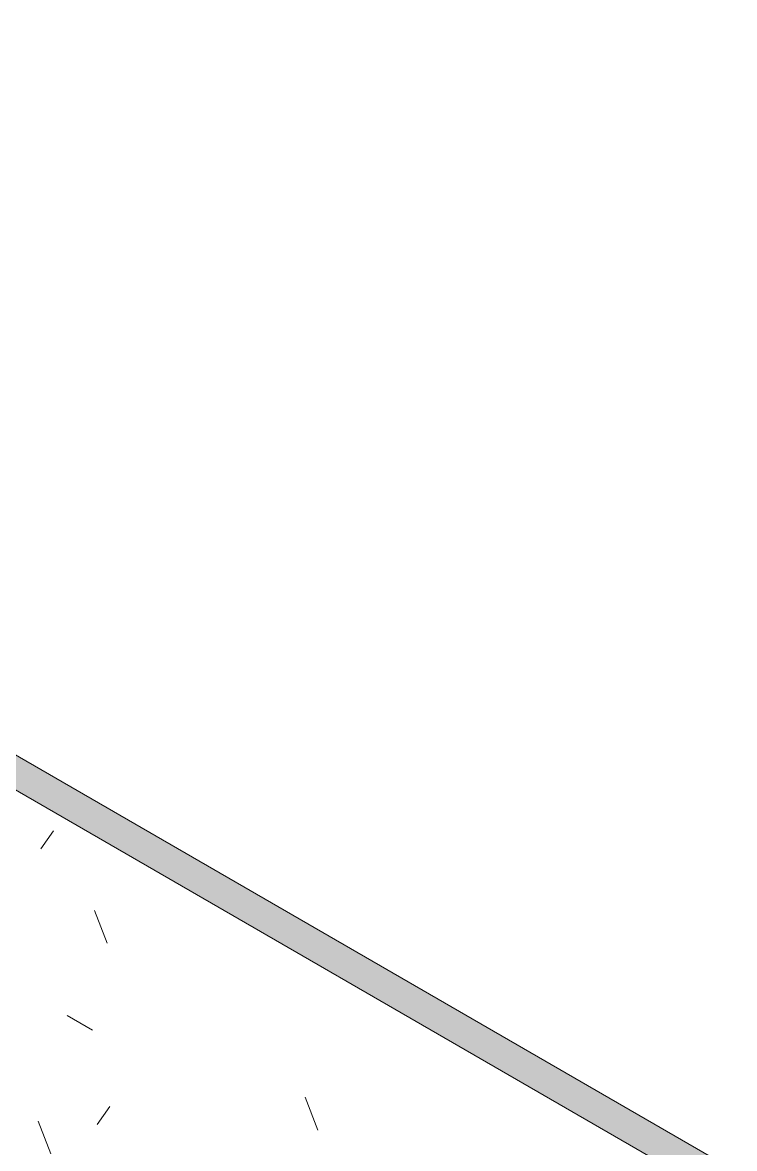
# Model space of a CAD drawing. Header units: millimetres. Extents: x -8593 to 4290, y -4897 to 11072.
# Drawn here: x -5602.6 to -5436.6, y 9973.6 to 10235.9 of the extents above; entities that cross this region are included whole.
import ezdxf

# ---------------------------------------------------------------- set-up
doc = ezdxf.new("R2010")
doc.units = ezdxf.units.MM
doc.layers.add('I-FURN', color=30, linetype='Continuous', lineweight=9)

msp = doc.modelspace()

# ---------------------------------------------------------------- hatches: boundary and pattern name
at = {"layer": 'I-FURN'}
h = msp.add_hatch(dxfattribs=at)
h.set_pattern_fill('FP_8', color=256, style=0, pattern_type=2)
h.set_pattern_definition([(0, (-6795.318, 7945.46), (203.2, 29.329), [8.382, -144.018, 8.382, -144.018, -812.8]), (0, (-6795.318, 7945.46), (203.2, 29.329), [-304.8, 8.382, -296.418, 8.382, -144.018, -355.6]), (0, (-6795.318, 7945.46), (203.2, 29.329), [-762, 8.382, -93.218, 8.382, -245.618]), (135, (-6719.12, 7960.126), (-145.594, 86.93524), [5.927, -101.836, 5.927, -676.572]), (135, (-6719.12, 7960.126), (-145.594, 86.93524), [-113.69, -101.836, 5.927, -209.599, -359.21]), (135, (-6719.12, 7960.126), (-145.594, 86.93524), [-431.052, 5.927, -101.836, 5.927, -245.52]), (135, (-6719.12, 7960.126), (-145.594, 86.93524), [-544.742, -65.915, 5.927, -173.678]), (225, (-6693.72, 8018.785), (-57.60587, -116.2646), [5.927, -101.836, 5.927, -676.572]), (225, (-6693.72, 8018.785), (-57.60587, -116.2646), [-113.69, -101.836, 5.927, -209.599, -359.21]), (225, (-6693.72, 8018.785), (-57.60587, -116.2646), [-431.052, 5.927, -101.836, 5.927, -245.52]), (225, (-6693.72, 8018.785), (-57.60587, -116.2646), [-544.742, -65.915, 5.927, -173.678])])
h.paths.add_polyline_path([(-4755.31, 9567), (-4748.24, 9571.08), (-5835.38, 10198.74), (-5835.01, 10197.46), (-5834.11, 10189.85), (-5258.51, 9857.52)])
h.paths.add_polyline_path([(-8135.29, 9893.6), (-6728.14, 10706.01), (-5880.67, 10216.73), (-5873.77, 10219.68), (-5872.56, 10220.21), (-6728.14, 10714.18), (-8142.36, 9897.68)])
h = msp.add_hatch(dxfattribs=at)
h.set_pattern_fill('FP_10', color=256, style=0, pattern_type=2)
h.set_pattern_definition([(330, (-4371.022, 10336.334), (143.684, -41.478), [6.844, -117.59, 6.844, -781.239]), (330, (-4371.022, 10336.334), (143.684, -41.478), [-131.278, -117.59, 6.844, -242.024, -414.78]), (330, (-4371.022, 10336.334), (143.684, -41.478), [-497.736, 6.844, -117.59, 6.844, -283.502]), (330, (-4371.022, 10336.334), (143.684, -41.478), [-629.014, -76.112, 6.844, -200.546]), (111.206, (-4317.14, 10325.964), (-102.95035, 182.3835), [8.193, -140.765, -943.402]), (111.206, (-4317.14, 10325.964), (-102.95035, 182.3835), [-148.958, 8.193, -140.765, -794.444]), (111.206, (-4317.14, 10325.964), (-102.95035, 182.3835), [-297.916, 8.193, -289.724, -496.527]), (111.206, (-4317.14, 10325.964), (-102.95035, 182.3835), [-595.833, 8.193, -140.765, -347.569]), (111.206, (-4317.14, 10325.964), (-102.95035, 182.3835), [-744.791, 8.193, -91.113, -248.264]), (111.206, (-4317.14, 10325.964), (-102.95035, 182.3835), [-844.096, 8.193, -240.071]), (234.896, (-4299.18, 10398.55), (-40.7338, -140.906), [5.153, -88.544, -593.415]), (234.896, (-4299.18, 10398.55), (-40.7338, -140.906), [-93.697, 5.153, -88.544, -499.718]), (234.896, (-4299.18, 10398.55), (-40.7338, -140.906), [-187.394, 5.153, -182.241, -312.324]), (234.896, (-4299.18, 10398.55), (-40.7338, -140.906), [-374.788, 5.153, -88.544, -218.626]), (234.896, (-4299.18, 10398.55), (-40.7338, -140.906), [-468.485, 5.153, -57.311, -156.162]), (234.896, (-4299.18, 10398.55), (-40.7338, -140.906), [-530.95, 5.153, -151.008])])
h.paths.add_polyline_path([(-4861.38, 9505.76), (-4755.31, 9567), (-5834.11, 10189.85), (-5833.79, 10185.58), (-5833.79, 10099.55), (-5831.11, 10098.13), (-5827.53, 10095.06), (-5825.57, 10091.46), (-5825.3, 10062.28), (-5803.77, 10049.85), (-5803.51, 10080.48), (-5802.05, 10078.76), (-5802.35, 10079.13), (-5803.32, 10080.41), (-5803.49, 10081.81), (-5803.17, 10082.38), (-5802.35, 10082.66), (-5801.9, 10083.15), (-5798.26, 10083.76), (-5795.3, 10082.72), (-5795.26, 10082.99), (-5794.29, 10082.09), (-5794.1, 10080.85), (-5794, 10080.56), (-5793.79, 10080.85), (-5793.79, 10044.09), (-4868.45, 9509.85)])
h.paths.add_polyline_path([(-5795.26, 10044.94), (-5795.26, 10078.82), (-5794.65, 10079.67), (-5795.44, 10079.48), (-5795.69, 10079.39), (-5795.69, 10079.19), (-5796.72, 10078.49), (-5798.23, 10078.17), (-5795.3, 10078.76), (-5795.27, 10044.94)])
h.paths.add_polyline_path([(-5802.1, 10079.27), (-5802.1, 10079.55), (-5802.16, 10079.39)])
h.paths.add_polyline_path([(-5870.02, 10088.1), (-5870.02, 10091.59), (-5867.84, 10095.46), (-5862.75, 10099.14), (-5861.79, 10099.55), (-5862.04, 10188.73), (-5862.92, 10192.52), (-5863.37, 10193.2), (-5865.78, 10192.68), (-5869.58, 10191.05), (-5929.84, 10156.26), (-5958.95, 10139.45), (-5871.4, 10088.9)])
h.paths.add_polyline_path([(-5986.95, 10155.61), (-5881.15, 10217), (-6728.14, 10706.01), (-6728.14, 10583.54), (-5987.55, 10155.96)])

# ---------------------------------------------------------------- linework, layer by layer
for p, q in [((-4748.24, 9571.08), (-5835.38, 10198.74)), ((-5834.11, 10189.85), (-4755.31, 9567))]:
    msp.add_line(p, q, dxfattribs=at)

doc.saveas('drawing.dxf')
